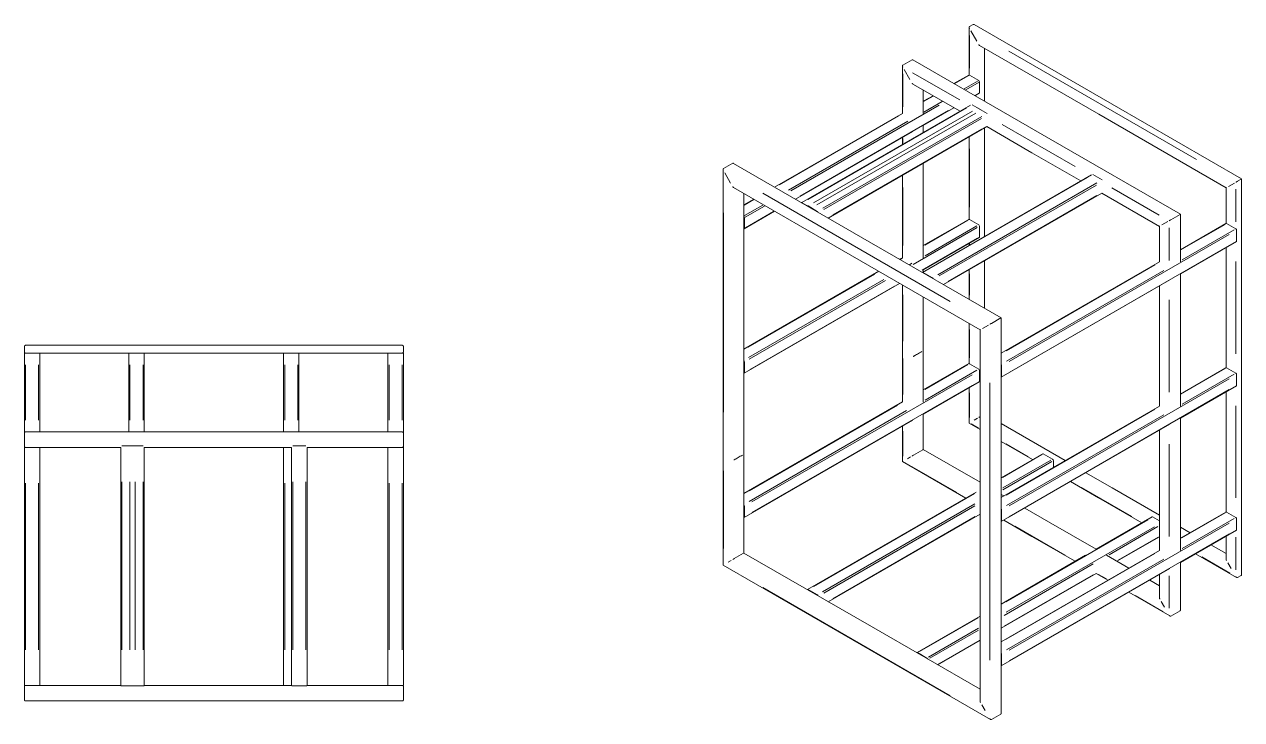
# Model space of a CAD drawing. Header units: millimetres. Extents: x 1539 to 19798, y -4932 to 6751.
# Drawn here: x 12275 to 15423, y 4752 to 6550 of the extents above; entities that cross this region are included whole.
import ezdxf

# ---------------------------------------------------------------- set-up
doc = ezdxf.new("R2010")
doc.units = ezdxf.units.MM

msp = doc.modelspace()

# ---------------------------------------------------------------- linework, layer by layer
at = {"color": 7, "linetype": 'Continuous', "lineweight": 15}
for p, q in [((14728.8586, 6550.0868), (14718.9591, 6544.3719)), ((14718.0805, 6542.4188), (14718.0805, 6419.2373)), ((14758.0216, 6351.3606), (14758.0216, 6488.1456)), ((14570.441, 6458.6342), (14546.3993, 6444.7553)), ((14545.5206, 6442.8021), (14545.5206, 6320.0029)), ((14572.5562, 6395.9792), (14694.6016, 6325.5239)), ((14717.2675, 6419.1503), (14678.9306, 6397.0188)), ((14742.8091, 6405.1228), (14718.7674, 6419.0018)), ((14744.9304, 6401.4486), (14744.9304, 6373.6862)), ((14599.6039, 6319.8459), (14599.6039, 6380.3649)), ((14624.843, 6365.7947), (14599.6039, 6351.2245)), ((14733.0183, 6365.7947), (14744.3089, 6372.3127)), ((14721.6532, 6341.1405), (14285.2093, 6089.1867)), ((14599.6039, 6288.7762), (14678.9306, 6334.5706)), ((14725.6681, 6342.4438), (14725.5618, 6342.5021)), ((14749.7097, 6328.5649), (14725.6681, 6342.4438)), ((14740.4607, 6333.9042), (14740.3545, 6333.9625)), ((14764.5024, 6320.0253), (14740.4607, 6333.9042)), ((14749.816, 6328.5005), (14749.7097, 6328.5649)), ((14545.5206, 6320.0029), (14215.2572, 6129.3459)), ((14764.6086, 6319.9608), (14764.5024, 6320.0253)), ((14269.3449, 6098.1218), (14572.4272, 6273.0875)), ((14353.8962, 6049.3113), (14763.4819, 6285.7601)), ((14599.6039, 6270.6829), (14599.6039, 6288.7762)), ((14545.5206, 6257.5546), (14545.5206, 6239.4613)), ((14106.7676, 6190.9613), (14082.7259, 6177.0823)), ((15034.0743, 6160.7836), (14597.6304, 5908.8299)), ((15037.9829, 6162.1452), (15038.0892, 6162.0869)), ((15038.0892, 6162.0869), (15062.1308, 6148.208)), ((15062.1308, 6148.208), (15062.2371, 6148.1436)), ((15421.8233, 6150.0468), (15411.9238, 6144.3319)), ((14651.5246, 5877.4941), (15061.1104, 6113.9429)), ((15061.1104, 6113.9429), (15210.2091, 6027.87)), ((15382.7608, 6127.501), (15382.7608, 6035.4931)), ((14161.1696, 6098.1218), (14135.9305, 6083.5516)), ((14286.7091, 6089.0382), (14310.7508, 6075.1593)), ((14301.5018, 6080.4986), (14325.5434, 6066.6197)), ((14136.534, 6021.4517), (14215.2572, 6066.8976)), ((14137.1554, 6022.8252), (14137.1554, 6050.5876)), ((14717.2675, 6045.9896), (14599.6039, 5978.0638)), ((14742.8091, 6031.9621), (14718.7674, 6045.841)), ((15263.4056, 6058.5942), (15239.364, 6044.7153)), ((15264.2843, 5936.2842), (15264.2843, 6059.0917)), ((14744.9304, 6028.2879), (14744.9304, 6000.5255)), ((15210.201, 6027.8844), (15210.201, 5936.132)), ((15382.0858, 6035.3589), (15264.2843, 5967.3536)), ((15407.6273, 6021.3314), (15383.5856, 6035.2104)), ((15409.7486, 6017.6572), (15409.7486, 5989.8948)), ((14599.6039, 5915.6155), (14744.3089, 5999.1519)), ((14718.0805, 5984.0106), (14718.0805, 5978.3642)), ((15264.281, 5904.9034), (15409.1271, 5988.5213)), ((14545.5206, 5946.8422), (14538.4589, 5942.7655)), ((14758.0216, 5816.0147), (14758.0216, 5938.9735)), ((15210.2041, 5936.1337), (14800.6109, 5699.6806)), ((14484.3713, 5911.5414), (14135.9305, 5710.3908)), ((14623.1719, 5894.8024), (14599.1303, 5908.6813)), ((14599.6039, 5909.9692), (14599.6039, 5915.6155)), ((14718.0805, 5915.9159), (14718.0805, 5839.0722)), ((14801.3522, 5637.6603), (15237.3836, 5889.3758)), ((15264.2843, 5563.1187), (15264.2843, 5904.9053)), ((14136.534, 5648.2909), (14538.4589, 5880.3173)), ((14545.5206, 5876.2406), (14545.5206, 5707.0355)), ((14599.6039, 5707.0372), (14599.6039, 5845.019)), ((14799.7322, 5790.9213), (14775.6906, 5777.0423)), ((12275.3849, 5700.0334), (12275.3849, 5493.316)), ((12278.3849, 5700.0334), (12275.3849, 5700.0334)), ((12275.4823, 5717.207), (12275.4823, 5703.207)), ((12312.3849, 5700.0334), (12278.3849, 5700.0334)), ((12278.4823, 5700.207), (13252.4823, 5700.207)), ((13252.3557, 5720.207), (12278.609, 5720.207)), ((12312.3849, 5700.0334), (12315.3849, 5700.0334)), ((12315.3849, 5496.1706), (12315.3849, 5700.0334)), ((12545.4872, 5700.0334), (12545.4872, 5496.1706)), ((12548.4872, 5700.0334), (12545.4872, 5700.0334)), ((12582.4872, 5700.0334), (12548.4872, 5700.0334)), ((12582.4872, 5700.0334), (12585.4872, 5700.0334)), ((12585.4872, 5496.1706), (12585.4872, 5700.0334)), ((12945.4774, 5700.0334), (12945.4774, 5496.1706)), ((12945.4774, 5700.0334), (12948.4774, 5700.0334)), ((12948.4774, 5700.0334), (12982.4774, 5700.0334)), ((12982.4774, 5700.0334), (12985.4774, 5700.0334)), ((12985.4774, 5700.0334), (12985.4774, 5496.1706)), ((13215.5798, 5700.0334), (13215.5798, 5496.1706)), ((13218.5798, 5700.0334), (13215.5798, 5700.0334)), ((13252.5798, 5700.0334), (13218.5798, 5700.0334)), ((13252.5798, 5700.0334), (13255.5798, 5700.0334)), ((13255.4823, 5717.207), (13255.4823, 5703.207)), ((13255.5798, 5493.316), (13255.5798, 5700.0334)), ((14599.6039, 5573.5288), (14599.6039, 5707.0372)), ((14137.1554, 5649.6645), (14137.1554, 5677.4269)), ((14717.2675, 5672.8304), (14599.6039, 5604.9046)), ((14742.8091, 5658.8029), (14718.7674, 5672.6819)), ((14801.9737, 5639.0338), (14801.9737, 5666.7962)), ((14744.9304, 5655.1287), (14744.9304, 5627.3663)), ((15382.0858, 5662.1982), (15264.2843, 5594.1928)), ((15407.6273, 5648.1707), (15383.5856, 5662.0497)), ((15409.7486, 5644.4965), (15409.7486, 5616.7341)), ((14599.6039, 5542.4564), (14744.3089, 5625.9928)), ((14718.0805, 5610.8514), (14718.0805, 5519.1129)), ((15264.281, 5531.7426), (15409.1271, 5615.3606)), ((14545.5207, 5573.683), (14135.9305, 5337.2317)), ((15382.7608, 5600.1396), (15382.7608, 5289.1576)), ((14599.6039, 5450.7044), (14599.6039, 5542.4595)), ((15210.2041, 5562.973), (14800.6109, 5326.5199)), ((14136.534, 5275.1318), (14572.4272, 5526.7676)), ((14545.5206, 5511.2348), (14545.5206, 5419.4962)), ((14718.0888, 5519.0988), (14746.5276, 5502.6814)), ((14966.0917, 5422.0499), (14800.6109, 5517.5799)), ((14801.3522, 5264.4996), (15237.3836, 5516.2151)), ((12275.4823, 5493.1706), (12275.4823, 5459.1706)), ((13252.3557, 5496.1706), (12278.609, 5496.1706)), ((13255.4823, 5493.1706), (13255.4823, 5459.1706)), ((15210.201, 5500.523), (15210.201, 5189.8121)), ((12275.3849, 5459.0253), (12275.3849, 4840.5098)), ((12278.4823, 5456.1706), (12524.5672, 5456.1706)), ((12315.3849, 4840.5098), (12315.3849, 5456.1706)), ((12524.5672, 5456.1706), (12524.5672, 4840.4374)), ((12527.5672, 5460.61), (12527.417, 5460.61)), ((12561.5672, 5460.61), (12527.5672, 5460.61)), ((12582.4872, 5460.61), (12548.4872, 5460.61)), ((12582.6375, 5460.61), (12582.4872, 5460.61)), ((12585.4872, 5456.1706), (12966.3974, 5456.1706)), ((12585.4872, 4840.4374), (12585.4872, 5456.1706)), ((12945.4774, 5456.1706), (12945.4774, 4840.5098)), ((12966.3974, 5456.1706), (12966.3974, 4840.4374)), ((12969.2472, 5460.61), (12969.3974, 5460.61)), ((12969.3974, 5460.61), (13003.3974, 5460.61)), ((13003.3974, 5460.61), (13003.5477, 5460.61)), ((13006.3974, 5456.1706), (13006.3974, 4840.4374)), ((13006.3974, 5456.1706), (13252.4823, 5456.1706)), ((13215.5798, 5456.1706), (13215.5798, 4840.5098)), ((13255.5798, 4840.5098), (13255.5798, 5459.0253)), ((14598.7252, 5450.2065), (14574.6836, 5436.3276)), ((14746.5276, 5365.8964), (14599.5956, 5450.7184)), ((14800.6109, 5471.4598), (14881.9556, 5424.5005)), ((14081.8473, 5439.3626), (14081.8473, 5151.8233)), ((14545.529, 5419.4821), (14709.3957, 5324.8839)), ((14908.2588, 5439.685), (14800.6109, 5377.5412)), ((14933.8003, 5425.6576), (14909.7586, 5439.5365)), ((14935.9216, 5421.9833), (14935.9216, 5404.6331)), ((14736.4444, 5340.4987), (14300.4838, 5088.824)), ((14807.674, 5330.5973), (14800.6109, 5334.6748)), ((14137.1554, 5276.5053), (14137.1554, 5304.2677)), ((14801.9737, 5265.8731), (14801.9737, 5293.6355)), ((15382.0858, 5289.039), (15264.2843, 5221.0337)), ((15383.5856, 5288.8905), (15407.6273, 5275.0116)), ((14353.8977, 5057.2109), (14746.5276, 5283.8714)), ((15191.0945, 5276.4074), (15046.3192, 5192.8304)), ((15192.5944, 5276.2589), (15210.201, 5266.0948)), ((15409.7486, 5271.3373), (15409.7486, 5243.5749)), ((15100.4068, 5161.6062), (15210.201, 5224.9891)), ((15264.281, 5158.5835), (15409.1271, 5242.2014)), ((15289.292, 5235.4703), (15264.2843, 5249.907)), ((15382.7608, 5226.9805), (15382.7608, 5166.611)), ((15382.7608, 5181.5119), (15343.3796, 5204.2462)), ((14135.0518, 5182.5335), (14111.0102, 5168.6546)), ((15210.2041, 5189.8138), (14800.6109, 4953.3607)), ((15019.2801, 5177.2211), (14800.6109, 5050.986)), ((15130.8743, 5144.0177), (15073.3695, 5177.2145)), ((15303.4341, 5181.1861), (15409.7931, 5119.7864)), ((14800.6109, 4988.5377), (15046.3192, 5130.3821)), ((14801.3522, 4891.3404), (15237.3836, 5143.0559)), ((15046.3192, 5130.3821), (15076.7867, 5112.7936)), ((15264.2843, 5035.783), (15264.2843, 5158.5854)), ((15210.201, 5098.2234), (15184.962, 5112.7936)), ((15210.201, 5127.3638), (15210.201, 5066.9943)), ((15411.9238, 5119.5708), (15421.8233, 5125.2856)), ((14301.9837, 5088.6755), (14326.0253, 5074.7966)), ((15130.8743, 5081.5695), (15237.2333, 5020.1697)), ((14746.5276, 5019.7644), (14583.3196, 4925.5464)), ((15239.364, 5019.9541), (15263.4056, 5033.833)), ((14636.7334, 4893.9333), (14746.5276, 4957.3161)), ((14608.8611, 4911.519), (14584.8195, 4925.3979)), ((14801.9737, 4892.7139), (14801.9737, 4920.4763)), ((12278.3849, 4840.5098), (12275.3849, 4840.5098)), ((12275.4823, 4837.4374), (12275.4823, 4803.4374)), ((12278.3849, 4840.5098), (12312.3849, 4840.5098)), ((12524.5672, 4840.4374), (12278.609, 4840.4374)), ((12315.3849, 4840.5098), (12312.3849, 4840.5098)), ((12527.5672, 4839.8283), (12525.1735, 4839.8283)), ((12527.5672, 4839.8283), (12561.5672, 4839.8283)), ((12548.4872, 4839.8283), (12582.4872, 4839.8283)), ((12582.4872, 4839.8283), (12584.881, 4839.8283)), ((12966.3974, 4840.4374), (12585.4872, 4840.4374)), ((12948.4774, 4840.5098), (12945.4774, 4840.5098)), ((12966.3974, 4840.5098), (12948.4774, 4840.5098)), ((12969.3974, 4839.8283), (12967.0037, 4839.8283)), ((13003.3974, 4839.8283), (12969.3974, 4839.8283)), ((13005.7912, 4839.8283), (13003.3974, 4839.8283)), ((13252.3557, 4840.4374), (13006.3974, 4840.4374)), ((13215.5798, 4840.5098), (13218.5798, 4840.5098)), ((13218.5798, 4840.5098), (13252.5798, 4840.5098)), ((13252.5798, 4840.5098), (13255.5798, 4840.5098)), ((13255.4823, 4837.4374), (13255.4823, 4803.4374)), ((12278.4823, 4800.4374), (13252.4823, 4800.4374)), ((14775.6906, 4752.2812), (14799.7322, 4766.1601))]:
    msp.add_line(p, q, dxfattribs=at)
at = {"color": 8, "linetype": 'Continuous', "lineweight": 15}
for p, q in [((14718.9591, 6436.8048), (14718.9591, 6521.5593)), ((14722.4839, 6533.368), (14737.7116, 6506.9928)), ((14820.9242, 6480.6099), (15305.7161, 6200.7455)), ((14546.3993, 6337.3089), (14546.3993, 6421.9637)), ((14549.9241, 6433.7514), (14565.1518, 6407.3762)), ((14572.0307, 6425.0598), (14693.8947, 6354.7092)), ((14717.5287, 6418.2867), (14681.0479, 6397.2268)), ((14705.0895, 6383.3478), (14741.5703, 6404.4077)), ((14709.2651, 6380.8594), (14743.7591, 6400.7724)), ((14624.8911, 6364.8081), (14600.4343, 6350.6895)), ((14732.546, 6366.5369), (14744.5237, 6373.4514)), ((14257.4437, 6120.0285), (14640.9829, 6341.441)), ((14281.4892, 6106.1473), (14665.0284, 6327.5598)), ((14711.7108, 6334.3865), (14300.6664, 6097.0956)), ((14601.1988, 6323.373), (14648.1683, 6350.4879)), ((14535.8326, 6313.3957), (14226.6348, 6134.8996)), ((14250.6764, 6121.0207), (14559.8731, 6299.5161)), ((14726.5035, 6325.8469), (14315.459, 6088.5559)), ((14324.708, 6083.2166), (14735.7525, 6320.5076)), ((14339.5007, 6074.677), (14750.5452, 6311.9679)), ((14342.7876, 6071.6756), (14749.6687, 6306.5631)), ((14366.0685, 6057.3531), (14750.4333, 6279.2421)), ((14803.2304, 6291.591), (14992.2014, 6182.5004)), ((14546.3993, 6242.6565), (14546.3993, 6255.3739)), ((14718.9591, 6077.571), (14718.9591, 6228.2171)), ((14086.2507, 6166.0784), (14101.4784, 6139.7032)), ((14613.0875, 5916.7387), (15024.132, 6154.0296)), ((15048.1736, 6140.1507), (14637.1291, 5902.8597)), ((15404.0754, 6139.8001), (15388.9287, 6131.0532)), ((14184.691, 6113.3203), (14669.4829, 5833.4559)), ((14546.3993, 5978.0751), (14546.3993, 6128.6215)), ((15047.2972, 6134.7459), (14640.416, 5899.8584)), ((15048.0617, 6107.4249), (14663.697, 5885.5358)), ((15086.8749, 6127.8465), (15209.3595, 6057.1377)), ((15407.6811, 6123.9685), (15407.6811, 6039.2134)), ((14161.2177, 6097.1352), (14136.761, 6083.0166)), ((14137.5254, 6055.7), (14184.4949, 6082.8149)), ((14138.8463, 6051.5637), (14188.6419, 6080.3101)), ((14082.7259, 5547.189), (14082.7259, 6063.1332)), ((14139.6108, 6024.2427), (14211.9229, 6065.9875)), ((14714.9785, 6043.6537), (14603.3928, 5979.2367)), ((14573.2598, 5929.1846), (14739.2926, 6025.0333)), ((14604.1573, 5951.9201), (14738.2557, 6029.3335)), ((15231.5155, 6040.1834), (15216.3689, 6031.4366)), ((15235.1213, 6024.373), (15235.1213, 5939.7181)), ((15379.7923, 6033.0205), (15268.0776, 5968.529)), ((15268.842, 5941.2124), (15403.0695, 6018.7003)), ((14740.0572, 5997.7123), (14596.5408, 5914.862)), ((14718.9591, 5979.7103), (14718.9591, 5983.679)), ((14821.2986, 5677.9522), (15390.4237, 6006.5012)), ((15390.4237, 5978.7388), (14821.2986, 5650.1899)), ((14546.1091, 5946.1675), (14539.5599, 5942.3867)), ((14563.6015, 5928.5078), (14570.1497, 5932.288)), ((15198.0951, 5928.129), (14813.6644, 5706.2019)), ((15407.6811, 5937.2431), (15407.6811, 5698.5823)), ((14474.1428, 5904.6223), (14147.0375, 5715.7884)), ((14147.802, 5688.4718), (14497.42, 5890.302)), ((14149.1229, 5684.3355), (14501.567, 5887.7972)), ((14718.9591, 5850.1316), (14718.9591, 5904.8565)), ((14814.4289, 5678.8853), (15221.3734, 5913.8093)), ((14524.848, 5873.4746), (14149.8874, 5657.0145)), ((14546.3993, 5731.0554), (14546.3993, 5850.4897)), ((15235.1213, 5837.6476), (15235.1213, 5599.087)), ((14718.9591, 5687.954), (14718.9591, 5760.7339)), ((14767.8422, 5772.5105), (14752.6955, 5763.7636)), ((14545.5885, 5706.8711), (14545.7548, 5706.3655)), ((12278.3849, 5669.454), (12278.3849, 5526.75)), ((12312.3849, 5526.75), (12312.3849, 5669.454)), ((12548.4872, 5669.454), (12548.4872, 5526.75)), ((12582.4872, 5526.75), (12582.4872, 5669.454)), ((12948.4774, 5526.75), (12948.4774, 5669.454)), ((12982.4774, 5669.454), (12982.4774, 5526.75)), ((13218.5798, 5669.454), (13218.5798, 5526.75)), ((13252.5798, 5526.75), (13252.5798, 5669.454)), ((14546.3993, 5592.8126), (14546.3993, 5686.0955)), ((14714.9785, 5670.4946), (14603.3928, 5606.0776)), ((14156.4804, 5315.4238), (14725.6054, 5643.9727)), ((14604.1573, 5578.761), (14738.2557, 5656.1743)), ((15379.7923, 5659.8598), (15268.0776, 5595.3683)), ((15268.842, 5568.0517), (15403.0695, 5645.5396)), ((14725.6054, 5616.2103), (14156.4804, 5287.6614)), ((14771.4479, 5623.0812), (14771.4479, 4906.2423)), ((14821.2986, 5304.7915), (15390.4237, 5633.3404)), ((14821.2986, 5277.0291), (15390.4237, 5605.578)), ((14718.9591, 5533.2412), (14718.9591, 5597.7286)), ((14533.2823, 5565.6036), (14148.9797, 5343.7504)), ((14149.7441, 5316.4338), (14556.5584, 5551.2828)), ((15198.0951, 5554.9682), (14813.6644, 5333.0411)), ((14814.4289, 5305.7246), (15221.3734, 5540.6486)), ((15407.6811, 5564.0826), (15407.6811, 5325.4229)), ((14742.4461, 5506.0524), (14723.0406, 5517.2549)), ((14739.395, 5531.4123), (14730.98, 5526.5529)), ((14546.3993, 5433.6246), (14546.3993, 5498.1119)), ((14870.6613, 5432.0353), (14812.7841, 5465.4472)), ((15235.1213, 5464.4871), (15235.1213, 5225.9276)), ((14081.9151, 5439.1982), (14082.0815, 5438.6926)), ((14566.8352, 5431.7957), (14558.4201, 5426.9362)), ((14906.2882, 5437.5331), (14804.0814, 5378.5303)), ((14804.8458, 5351.2137), (14929.5654, 5423.2128)), ((14804.9132, 5346.3538), (14931.6192, 5419.4996)), ((14082.7259, 5194.7828), (14082.7259, 5395.6776)), ((14686.013, 5339.3972), (14570.661, 5405.9885)), ((12278.3849, 5363.8357), (12278.3849, 4932.8615)), ((12312.3849, 4932.8589), (12312.3849, 5363.8215)), ((12527.5672, 5367.4927), (12527.5672, 4932.9456)), ((12548.4872, 5367.4927), (12548.4872, 4932.9456)), ((12561.5672, 4932.9456), (12561.5672, 5367.4927)), ((12582.4872, 4932.9456), (12582.4872, 5367.4927)), ((12948.4774, 4932.8589), (12948.4774, 5363.8215)), ((12969.3974, 4932.9456), (12969.3974, 5367.4927)), ((13003.3974, 5367.4927), (13003.3974, 4932.9456)), ((13218.5798, 5363.8215), (13218.5798, 4932.8589)), ((13252.5798, 4932.8615), (13252.5798, 5363.8357)), ((15138.3466, 5277.5039), (15008.4364, 5352.4995)), ((14732.3928, 5337.1454), (14316.1185, 5096.8354)), ((14339.3957, 5082.5151), (14733.1573, 5309.8288)), ((14342.2498, 5079.2639), (14733.251, 5304.9841)), ((14365.5308, 5064.9414), (14734.0156, 5277.6631)), ((14813.0745, 5057.1667), (15180.1308, 5269.0638)), ((15390.4237, 5260.1813), (14821.2986, 4931.6324)), ((15268.0776, 5222.2091), (15379.7923, 5286.7007)), ((15268.842, 5194.8926), (15403.0695, 5272.3804)), ((15197.1776, 5251.1469), (14813.6343, 5029.732)), ((15390.4237, 5232.4189), (14821.2986, 4903.87)), ((14965.7868, 5177.8873), (14835.8766, 5252.8828)), ((15205.9175, 5251.2934), (15079.7659, 5178.4677)), ((15206.682, 5223.9724), (15103.0469, 5164.1451)), ((15407.6811, 5223.6365), (15407.6811, 5139.7506)), ((14103.1618, 5164.1227), (14094.7467, 5159.2633)), ((14813.6644, 4959.882), (15198.0951, 5181.8091)), ((14814.4289, 4932.5654), (15221.3734, 5167.4895)), ((15392.3775, 5130.855), (15319.6167, 5172.8589)), ((15038.5077, 5154.6498), (14808.4235, 5021.825)), ((15387.1643, 5157.5566), (15395.6603, 5142.8411)), ((15038.5077, 5126.8874), (14808.4235, 4994.0626)), ((15073.0249, 5115.98), (15050.961, 5128.7172)), ((15235.1213, 5124.0198), (15235.1213, 5040.1339)), ((14669.4829, 4813.594), (14184.691, 5093.4584)), ((15219.8177, 5031.2383), (15147.0569, 5073.2423)), ((15214.6045, 5057.94), (15223.1005, 5043.2244)), ((14589.9612, 4928.3661), (14741.3859, 5015.7818)), ((14742.1504, 4988.4652), (14613.2384, 4914.0459)), ((14742.2441, 4983.6205), (14616.0925, 4910.7947)), ((14743.0086, 4956.2995), (14639.3735, 4896.4722)), ((14750.9311, 4790.267), (14759.4271, 4775.5514))]:
    msp.add_line(p, q, dxfattribs=at)
at = {"color": 7, "linetype": 'Continuous', "lineweight": 15, "flags": 128}
for points in [[(15422.6939, 6150.5586), (15087.7942, 6343.8921), (14730.9865, 6549.8728)], [(14745.116, 6495.5959), (15053.0551, 6317.8264), (15382.7689, 6127.4867)], [(15264.2762, 6059.106), (14929.3768, 6252.4394), (14572.5689, 6458.4202)], [(14758.0216, 6001.4217), (14758.0216, 6163.5226), (14758.0216, 6282.608)], [(14763.4819, 6285.7601), (14880.4955, 6218.2096), (15007.0227, 6145.167)], [(14718.0805, 6259.5504), (14718.0805, 6195.5744), (14718.0805, 6046.0765)], [(14081.8473, 6175.1292), (14081.8473, 5821.392), (14081.8473, 5439.3626)], [(14800.6028, 5791.4331), (14465.7034, 5984.7664), (14108.8955, 6190.7472)], [(14599.6039, 5946.6877), (14599.6039, 6064.727), (14599.6039, 6191.1554)], [(14545.5207, 6159.9338), (14545.5207, 6089.0649), (14545.5206, 5946.8422)], [(15422.702, 5127.2356), (15422.7019, 5622.6824), (15422.702, 6150.5443)], [(14108.8828, 6128.3063), (14416.8221, 5950.5367), (14746.5357, 5760.1971)], [(14135.9305, 5439.3643), (14135.9305, 5797.054), (14135.9305, 6112.6919)], [(15382.7608, 5973.3003), (15382.7608, 5663.1863), (15382.7608, 5662.3324)], [(15210.201, 5873.6837), (15210.201, 5596.4889), (15210.201, 5562.9712)], [(14800.6109, 4768.1101), (14800.6109, 5230.4781), (14800.6109, 5791.4187)], [(14718.0805, 5776.6239), (14718.0805, 5683.2342), (14718.0805, 5672.9174)], [(14746.5276, 5760.2114), (14746.5276, 5328.8159), (14746.5276, 4799.3214)], [(14545.5206, 5707.0355), (14545.5207, 5575.8153), (14545.5207, 5573.6792)], [(15264.2843, 5189.9632), (15264.2843, 5498.151), (15264.2843, 5531.7445)], [(14135.9305, 5183.0314), (14135.9305, 5281.94), (14135.9305, 5439.3643)], [(15210.201, 5281.1286), (15087.7354, 5351.8265), (15020.1793, 5390.8258)], [(14980.2338, 5367.7657), (15052.9802, 5325.7701), (15164.7913, 5261.2229)], [(15046.3192, 5192.8304), (14929.3175, 5260.374), (14861.7616, 5299.3732)], [(14807.674, 5268.149), (14880.4201, 5226.1536), (14992.2315, 5161.6063)], [(14746.5276, 4830.5505), (14465.6441, 4992.7011), (14135.9222, 5183.0455)], [(14081.8556, 5151.8092), (14416.7467, 4958.4807), (14773.5599, 4752.4968)]]:
    msp.add_lwpolyline(points, dxfattribs=at)
at = {"color": 7, "linetype": 'Continuous', "lineweight": 15}
for centre, radius, start, end in [((14717.8887, 6417.7751), 1.5089, 54.3824225, 114.307119), ((14740.3247, 6401.239), 4.6104, 2.6054785, 57.3945217), ((14743.5033, 6373.5045), 1.4386, 304.05639, 7.2557904), ((14285.8564, 6087.9522), 1.3808, 51.8604843, 125.6343481), ((14300.649, 6079.4126), 1.3808, 51.8604825, 125.6343696), ((14308.3239, 6071.3466), 4.5196, 25.3566879, 57.521893), ((14132.5253, 6050.3696), 4.6352, 2.6953866, 42.489058), ((14323.1165, 6062.807), 4.5196, 25.3566795, 57.5218927), ((14717.8887, 6044.6144), 1.5089, 54.3824225, 114.3071191), ((14135.8773, 6022.6071), 1.2966, 272.6993509, 9.6848555), ((14740.3247, 6028.0783), 4.6104, 2.6054785, 57.3945217), ((15382.7069, 6033.9837), 1.5089, 54.3824225, 114.307119), ((15405.1429, 6017.4476), 4.6104, 2.6054785, 57.3945217), ((14743.5033, 6000.3438), 1.4386, 304.0563475, 7.2558329), ((15408.3215, 5989.7131), 1.4386, 304.0563435, 7.2558369), ((14598.2775, 5907.5953), 1.3808, 51.8604795, 125.6344067), ((14620.7942, 5891.0335), 4.4563, 25.2084985, 57.7533105), ((14132.5248, 5677.2088), 4.6358, 2.6957458, 42.5777435), ((14717.8887, 5671.4552), 1.5089, 54.3824225, 114.3071191), ((14797.3314, 5666.5776), 4.6474, 2.6963882, 45.059998), ((14135.8773, 5649.4463), 1.2966, 272.6992546, 9.6848577), ((14740.3247, 5654.9191), 4.6104, 2.6054785, 57.3945217), ((14800.7064, 5638.8151), 1.286, 265.8855137, 9.7933663), ((15382.7069, 5660.823), 1.5089, 54.3824225, 114.307119), ((15405.1429, 5644.2869), 4.6104, 2.6054785, 57.3945217), ((14743.5033, 5627.1846), 1.4386, 304.0563475, 7.2558329), ((15408.3215, 5616.5524), 1.4386, 304.0563504, 7.25583), ((14908.8799, 5438.3099), 1.5089, 54.3824225, 114.307119), ((14931.3159, 5421.7738), 4.6104, 2.6054785, 57.3945217), ((14132.5248, 5304.0497), 4.6358, 2.695746, 42.5777751), ((14797.2505, 5293.3811), 4.73, 3.0833912, 44.7243193), ((15382.7069, 5287.6639), 1.5089, 54.3824226, 114.307119), ((14135.8773, 5276.2872), 1.2966, 272.6990592, 9.6848626), ((14800.7064, 5265.6544), 1.286, 265.8852064, 9.7933684), ((15191.7157, 5275.0323), 1.5089, 54.3824225, 114.3071191), ((15405.1429, 5271.1277), 4.6104, 2.6054785, 57.3945217), ((15408.3215, 5243.3932), 1.4386, 304.0563504, 7.25583), ((14301.1586, 5087.6834), 1.2904, 50.2502951, 150.7421919), ((14323.5172, 5070.8894), 4.6429, 16.0552034, 57.3026814), ((14583.9943, 4924.4058), 1.2904, 50.2502942, 150.7422539), ((14606.353, 4907.6118), 4.6429, 16.0552117, 57.3026812), ((14797.2505, 4920.2219), 4.73, 3.0833924, 44.7242277), ((14800.7064, 4892.4952), 1.286, 265.8855165, 9.7933663)]:
    msp.add_arc(centre, radius, start, end, dxfattribs=at)
for points, knots in [([(14730.9787, 6549.8588), (14730.8532, 6549.9336), (14730.5477, 6550.1156), (14730.0136, 6550.2715), (14729.4014, 6550.318), (14729.0395, 6550.1638), (14728.8586, 6550.0868)], [0, 0, 0, 0, 0.181159999, 0.440788949, 0.720541413, 1, 1, 1, 1]), ([(14718.9591, 6544.3719), (14718.9265, 6544.3521), (14718.8609, 6544.3122), (14718.7685, 6544.2419), (14718.6803, 6544.1638), (14718.5972, 6544.0774), (14718.484, 6543.94), (14718.3534, 6543.7333), (14718.1949, 6543.3647), (14718.0807, 6542.8313), (14718.0708, 6542.1541), (14718.1729, 6541.45), (14718.329, 6540.8814), (14718.4903, 6540.4358), (14718.6301, 6540.1073), (14718.7849, 6539.7856), (14718.9011, 6539.5771), (14718.9591, 6539.4731)], [0, 0, 0, 0, 0.024499313, 0.049239682, 0.074246504, 0.099542613, 0.125148616, 0.186007273, 0.250202015, 0.365956624, 0.499979113, 0.624941192, 0.749917494, 0.812815353, 0.874961388, 0.937588993, 1, 1, 1, 1]), ([(14743.0008, 6497.8318), (14743.2632, 6497.4351), (14743.7879, 6496.6421), (14744.5616, 6495.9076), (14745.0395, 6495.6544), (14745.1238, 6495.6098)], [0, 0, 0, 0, 0.45189364, 0.903383289, 1, 1, 1, 1]), ([(14572.561, 6458.4063), (14572.4355, 6458.4811), (14572.13, 6458.663), (14571.5959, 6458.8189), (14570.9838, 6458.8654), (14570.6218, 6458.7113), (14570.441, 6458.6342)], [0, 0, 0, 0, 0.181159995, 0.440788949, 0.720541413, 1, 1, 1, 1]), ([(14546.3993, 6444.7553), (14546.3667, 6444.7354), (14546.3011, 6444.6955), (14546.2086, 6444.6253), (14546.1205, 6444.5472), (14546.0374, 6444.4607), (14545.9242, 6444.3234), (14545.7935, 6444.1166), (14545.6351, 6443.748), (14545.5209, 6443.2147), (14545.511, 6442.5375), (14545.6131, 6441.8333), (14545.7692, 6441.2648), (14545.9305, 6440.8192), (14546.0703, 6440.4907), (14546.2251, 6440.1689), (14546.3413, 6439.9605), (14546.3993, 6439.8564)], [0, 0, 0, 0, 0.024499312, 0.049239681, 0.074246503, 0.099542613, 0.125148616, 0.186007271, 0.250202015, 0.365956619, 0.499979113, 0.624941192, 0.749917494, 0.812815353, 0.874961388, 0.937589022, 1, 1, 1, 1]), ([(14570.441, 6398.2151), (14570.7034, 6397.8184), (14571.2281, 6397.0255), (14572.0017, 6396.2909), (14572.4797, 6396.0378), (14572.564, 6395.9931)], [0, 0, 0, 0, 0.451893641, 0.903383289, 1, 1, 1, 1]), ([(14082.7259, 6177.0823), (14082.6933, 6177.0625), (14082.6277, 6177.0226), (14082.5352, 6176.9523), (14082.4471, 6176.8742), (14082.364, 6176.7878), (14082.2508, 6176.6504), (14082.1202, 6176.4436), (14081.9617, 6176.0751), (14081.8475, 6175.5417), (14081.8376, 6174.8645), (14081.9397, 6174.1604), (14082.0958, 6173.5918), (14082.2571, 6173.1462), (14082.3969, 6172.8177), (14082.5517, 6172.496), (14082.6679, 6172.2875), (14082.7259, 6172.1835)], [0, 0, 0, 0, 0.024499311, 0.049239679, 0.074246501, 0.099542611, 0.125148616, 0.186007269, 0.250202015, 0.365956621, 0.499979113, 0.624941192, 0.749917494, 0.812815353, 0.874961388, 0.937589022, 1, 1, 1, 1]), ([(14108.8877, 6190.7333), (14108.7621, 6190.8081), (14108.4567, 6190.9901), (14107.9225, 6191.146), (14107.3104, 6191.1925), (14106.9484, 6191.0383), (14106.7676, 6190.9613)], [0, 0, 0, 0, 0.181159993, 0.440788949, 0.720541413, 1, 1, 1, 1]), ([(15411.9238, 6144.3319), (15411.8903, 6144.3126), (15411.8229, 6144.2738), (15411.7158, 6144.2119), (15411.6041, 6144.1474), (15411.4877, 6144.0802), (15411.3122, 6143.9789), (15411.0678, 6143.8376), (15410.6693, 6143.6079), (15410.1503, 6143.3069), (15409.5588, 6142.9668), (15409.0001, 6142.644), (15408.5858, 6142.4043), (15408.2805, 6142.2291), (15408.0659, 6142.1045), (15407.8647, 6141.9877), (15407.7422, 6141.9174), (15407.6811, 6141.8823)], [0, 0, 0, 0, 0.02449931, 0.049239678, 0.0742465, 0.09954261, 0.125148616, 0.186007267, 0.250202015, 0.365956611, 0.499979113, 0.624941192, 0.749917494, 0.812815357, 0.874961388, 0.937589018, 1, 1, 1, 1]), ([(15422.686, 6150.5445), (15422.688, 6150.5454), (15422.6929, 6150.5477), (15422.5608, 6150.4729), (15422.295, 6150.319), (15421.9804, 6150.1375), (15421.8233, 6150.0468)], [0, 0, 0, 0, 0.181076057, 0.440731632, 0.720512769, 1, 1, 1, 1]), ([(14106.7676, 6130.5421), (14107.03, 6130.1455), (14107.5547, 6129.3525), (14108.3284, 6128.618), (14108.8063, 6128.3648), (14108.8906, 6128.3202)], [0, 0, 0, 0, 0.4518936404, 0.9033832889, 1, 1, 1, 1]), ([(15383.6395, 6127.9989), (15383.4272, 6127.8763), (15383.0028, 6127.6314), (15382.7536, 6127.4868), (15382.7733, 6127.4987), (15382.7768, 6127.5008)], [0, 0, 0, 0, 0.4518632536, 0.9033225424, 1, 1, 1, 1]), ([(15239.364, 6044.7153), (15239.3305, 6044.696), (15239.2631, 6044.6572), (15239.156, 6044.5953), (15239.0443, 6044.5307), (15238.9279, 6044.4635), (15238.7524, 6044.3622), (15238.5079, 6044.221), (15238.1095, 6043.9913), (15237.5905, 6043.6902), (15236.999, 6043.3502), (15236.4403, 6043.0273), (15236.0259, 6042.7877), (15235.7207, 6042.6124), (15235.5061, 6042.4878), (15235.3049, 6042.371), (15235.1824, 6042.3008), (15235.1213, 6042.2657)], [0, 0, 0, 0, 0.0244993108, 0.049239679, 0.0742465012, 0.0995426113, 0.1251486158, 0.1860072672, 0.2502020151, 0.3659566205, 0.4999791127, 0.624941192, 0.7499174937, 0.8128153568, 0.8749613879, 0.9375890313, 1, 1, 1, 1]), ([(15264.2683, 6059.0919), (15264.2703, 6059.0928), (15264.2752, 6059.0952), (15264.1431, 6059.0203), (15263.8773, 6058.8664), (15263.5628, 6058.6849), (15263.4056, 6058.5942)], [0, 0, 0, 0, 0.181260282, 0.440857441, 0.720575641, 1, 1, 1, 1]), ([(15211.0797, 6028.3822), (15210.8674, 6028.2597), (15210.443, 6028.0147), (15210.1937, 6027.8701), (15210.2135, 6027.8821), (15210.217, 6027.8842)], [0, 0, 0, 0, 0.451863254, 0.903322543, 1, 1, 1, 1]), ([(14800.5949, 5791.4189), (14800.5969, 5791.4199), (14800.6018, 5791.4222), (14800.4697, 5791.3473), (14800.2039, 5791.1935), (14799.8894, 5791.012), (14799.7322, 5790.9213)], [0, 0, 0, 0, 0.181260283, 0.440857441, 0.720575641, 1, 1, 1, 1]), ([(14747.4063, 5760.7093), (14747.194, 5760.5867), (14746.7697, 5760.3417), (14746.5204, 5760.1972), (14746.5401, 5760.2091), (14746.5436, 5760.2112)], [0, 0, 0, 0, 0.451951224, 0.903498404, 1, 1, 1, 1]), ([(14775.6906, 5777.0423), (14775.6571, 5777.023), (14775.5897, 5776.9842), (14775.4826, 5776.9223), (14775.3709, 5776.8578), (14775.2545, 5776.7906), (14775.079, 5776.6893), (14774.8345, 5776.548), (14774.4361, 5776.3183), (14773.9171, 5776.0173), (14773.3256, 5775.6772), (14772.7669, 5775.3544), (14772.3526, 5775.1147), (14772.0473, 5774.9395), (14771.8327, 5774.8149), (14771.6315, 5774.6981), (14771.509, 5774.6278), (14771.4479, 5774.5927)], [0, 0, 0, 0, 0.024499311, 0.049239679, 0.074246501, 0.099542611, 0.125148616, 0.186007267, 0.250202015, 0.365956623, 0.499979113, 0.624941192, 0.749917494, 0.812815357, 0.874961388, 0.937589025, 1, 1, 1, 1]), ([(12278.4823, 5720.207), (12278.4323, 5720.2063), (12278.3261, 5720.2048), (12278.1575, 5720.1911), (12277.9558, 5720.1633), (12277.7275, 5720.1141), (12277.3811, 5720.0085), (12276.9785, 5719.8218), (12276.5132, 5719.4938), (12276.116, 5719.0829), (12275.8289, 5718.6343), (12275.6594, 5718.2408), (12275.5698, 5717.9458), (12275.5168, 5717.6789), (12275.4876, 5717.443), (12275.4841, 5717.2852), (12275.4823, 5717.207)], [0, 0, 0, 0, 0.037055146, 0.078705573, 0.125052882, 0.1871978, 0.250099244, 0.387029393, 0.500045755, 0.634064014, 0.749830513, 0.814018738, 0.874887752, 0.917375319, 0.959044098, 1, 1, 1, 1]), ([(12275.4823, 5703.207), (12275.4829, 5703.1603), (12275.4841, 5703.0663), (12275.4945, 5702.9252), (12275.5112, 5702.7838), (12275.5348, 5702.6427), (12275.5788, 5702.4386), (12275.6594, 5702.1733), (12275.8289, 5701.7798), (12276.116, 5701.3312), (12276.5263, 5700.9068), (12276.9938, 5700.5838), (12277.3973, 5700.4009), (12277.7266, 5700.2997), (12277.9776, 5700.2464), (12278.2297, 5700.2132), (12278.3982, 5700.2091), (12278.4823, 5700.207)], [0, 0, 0, 0, 0.024499313, 0.049239682, 0.074246504, 0.099542613, 0.125148616, 0.186007273, 0.250202015, 0.365956624, 0.499979113, 0.624941192, 0.749917494, 0.812815353, 0.874961388, 0.937588993, 1, 1, 1, 1]), ([(12278.609, 5720.207), (12278.5879, 5720.207), (12278.5668, 5720.207), (12278.5246, 5720.207), (12278.5035, 5720.207), (12278.4823, 5720.207)], [0, 0, 0, 0, 0.5, 0.5, 1, 1, 1, 1]), ([(13252.3557, 5720.207), (13252.3768, 5720.207), (13252.3979, 5720.207), (13252.4401, 5720.207), (13252.4633, 5720.207), (13252.4823, 5720.207)], [0, 0, 0, 0, 0.5, 0.5, 1, 1, 1, 1]), ([(13252.4823, 5720.207), (13252.5323, 5720.2063), (13252.6385, 5720.2048), (13252.8071, 5720.1911), (13253.0087, 5720.1633), (13253.238, 5720.1141), (13253.5831, 5720.0085), (13253.9863, 5719.8218), (13254.4511, 5719.4938), (13254.8502, 5719.0829), (13255.1356, 5718.6343), (13255.3054, 5718.2408), (13255.3949, 5717.9458), (13255.448, 5717.6789), (13255.477, 5717.443), (13255.4806, 5717.2852), (13255.4823, 5717.207)], [0, 0, 0, 0, 0.03705513, 0.078705557, 0.125052882, 0.187197805, 0.250099244, 0.387029378, 0.500045755, 0.634064007, 0.749830513, 0.814018734, 0.874887752, 0.917375319, 0.959044098, 1, 1, 1, 1]), ([(13255.4823, 5703.207), (13255.4817, 5703.1603), (13255.4804, 5703.0663), (13255.4701, 5702.9252), (13255.4535, 5702.7838), (13255.4299, 5702.6427), (13255.3858, 5702.4386), (13255.3055, 5702.1733), (13255.1356, 5701.7798), (13254.8502, 5701.3312), (13254.4381, 5700.9068), (13253.9709, 5700.5838), (13253.5678, 5700.4009), (13253.2373, 5700.2997), (13252.9871, 5700.2464), (13252.7357, 5700.2132), (13252.5667, 5700.2091), (13252.4823, 5700.207)], [0, 0, 0, 0, 0.02449931, 0.049239678, 0.0742465, 0.09954261, 0.125148616, 0.186007267, 0.250202015, 0.365956611, 0.499979113, 0.624941192, 0.749917494, 0.812815357, 0.874961388, 0.937589018, 1, 1, 1, 1]), ([(14718.9591, 5519.6111), (14718.7469, 5519.4885), (14718.3227, 5519.2434), (14718.073, 5519.0997), (14718.0931, 5519.1107), (14718.0966, 5519.1127)], [0, 0, 0, 0, 0.452523807, 0.904643059, 1, 1, 1, 1]), ([(14746.5276, 5535.531), (14746.377, 5535.4439), (14746.0374, 5535.2477), (14745.4681, 5534.9204), (14744.685, 5534.4665), (14743.7847, 5533.9475), (14743.2622, 5533.6456), (14743.0008, 5533.4946)], [0, 0, 0, 0, 0.1097962295, 0.2474565527, 0.4068418344, 0.7032882874, 1, 1, 1, 1]), ([(12278.4823, 5496.1706), (12278.4323, 5496.1699), (12278.3261, 5496.1683), (12278.1575, 5496.1546), (12277.9558, 5496.1269), (12277.7275, 5496.0777), (12277.3811, 5495.9721), (12276.9785, 5495.7854), (12276.5132, 5495.4574), (12276.116, 5495.0465), (12275.8289, 5494.5979), (12275.6594, 5494.2043), (12275.5698, 5493.9093), (12275.5168, 5493.6425), (12275.4876, 5493.4066), (12275.4841, 5493.2488), (12275.4823, 5493.1706)], [0, 0, 0, 0, 0.037055108, 0.078705534, 0.125052882, 0.187197799, 0.250099244, 0.387029368, 0.500045755, 0.634064012, 0.749830513, 0.814018732, 0.874887752, 0.917375316, 0.959044095, 1, 1, 1, 1]), ([(12278.609, 5496.1706), (12278.5879, 5496.1706), (12278.5668, 5496.1706), (12278.5246, 5496.1706), (12278.5035, 5496.1706), (12278.4823, 5496.1706)], [0, 0, 0, 0, 0.5, 0.5, 1, 1, 1, 1]), ([(13252.3557, 5496.1706), (13252.3768, 5496.1706), (13252.3979, 5496.1706), (13252.4401, 5496.1706), (13252.4633, 5496.1706), (13252.4823, 5496.1706)], [0, 0, 0, 0, 0.5, 0.5, 1, 1, 1, 1]), ([(13252.4823, 5496.1706), (13252.5323, 5496.1699), (13252.6385, 5496.1683), (13252.8071, 5496.1546), (13253.0087, 5496.1269), (13253.238, 5496.0777), (13253.5831, 5495.9721), (13253.9863, 5495.7854), (13254.4511, 5495.4574), (13254.8502, 5495.0465), (13255.1356, 5494.5979), (13255.3054, 5494.2043), (13255.3949, 5493.9093), (13255.448, 5493.6425), (13255.477, 5493.4066), (13255.4806, 5493.2488), (13255.4823, 5493.1706)], [0, 0, 0, 0, 0.0370550947, 0.0787055209, 0.1250528822, 0.187197805, 0.2500992445, 0.3870293584, 0.5000457547, 0.6340640103, 0.7498305135, 0.8140187319, 0.874887752, 0.9173753161, 0.9590440957, 1, 1, 1, 1]), ([(12275.4823, 5459.1706), (12275.4829, 5459.1238), (12275.4841, 5459.0299), (12275.4945, 5458.8888), (12275.5112, 5458.7474), (12275.5348, 5458.6063), (12275.5788, 5458.4022), (12275.6594, 5458.1369), (12275.8289, 5457.7433), (12276.116, 5457.2947), (12276.5263, 5456.8704), (12276.9938, 5456.5474), (12277.3973, 5456.3645), (12277.7266, 5456.2633), (12277.9776, 5456.21), (12278.2297, 5456.1768), (12278.3982, 5456.1727), (12278.4823, 5456.1706)], [0, 0, 0, 0, 0.024499312, 0.049239681, 0.074246503, 0.099542613, 0.125148616, 0.186007271, 0.250202015, 0.365956619, 0.499979113, 0.624941192, 0.749917494, 0.812815353, 0.874961388, 0.937589022, 1, 1, 1, 1]), ([(13255.4823, 5459.1706), (13255.4817, 5459.1238), (13255.4804, 5459.0299), (13255.4701, 5458.8888), (13255.4535, 5458.7474), (13255.4299, 5458.6063), (13255.3858, 5458.4022), (13255.3055, 5458.1369), (13255.1356, 5457.7433), (13254.8502, 5457.2947), (13254.4381, 5456.8704), (13253.9709, 5456.5474), (13253.5678, 5456.3645), (13253.2373, 5456.2633), (13252.9871, 5456.21), (13252.7357, 5456.1768), (13252.5667, 5456.1727), (13252.4823, 5456.1706)], [0, 0, 0, 0, 0.0244993108, 0.049239679, 0.0742465012, 0.0995426113, 0.1251486158, 0.1860072672, 0.2502020151, 0.3659566205, 0.4999791127, 0.624941192, 0.7499174937, 0.8128153568, 0.8749613879, 0.9375890313, 1, 1, 1, 1]), ([(14599.5878, 5450.7046), (14599.5897, 5450.7059), (14599.5942, 5450.709), (14599.4631, 5450.6321), (14599.1968, 5450.4788), (14598.8824, 5450.2972), (14598.7252, 5450.2065)], [0, 0, 0, 0, 0.182552539, 0.441739979, 0.721016678, 1, 1, 1, 1]), ([(14546.3993, 5419.9945), (14546.1871, 5419.8719), (14545.7629, 5419.6268), (14545.5132, 5419.4831), (14545.5333, 5419.4941), (14545.5368, 5419.496)], [0, 0, 0, 0, 0.452523807, 0.904643058, 1, 1, 1, 1]), ([(14574.6836, 5436.3276), (14574.6501, 5436.3082), (14574.5828, 5436.2693), (14574.4757, 5436.2075), (14574.3639, 5436.143), (14574.2475, 5436.0758), (14574.072, 5435.9745), (14573.8275, 5435.8334), (14573.4293, 5435.6032), (14572.9091, 5435.3043), (14572.3189, 5434.962), (14571.7599, 5434.6395), (14571.3453, 5434.4005), (14571.0409, 5434.2237), (14570.8257, 5434.1001), (14570.624, 5433.9842), (14570.5019, 5433.9133), (14570.441, 5433.8779)], [0, 0, 0, 0, 0.02449931, 0.049239678, 0.074246501, 0.099542611, 0.125148616, 0.186007271, 0.250202015, 0.365956624, 0.499979113, 0.624941192, 0.749917494, 0.812815353, 0.874961388, 0.93758902, 1, 1, 1, 1]), ([(14111.0102, 5168.6546), (14110.9767, 5168.6352), (14110.9094, 5168.5963), (14110.8023, 5168.5345), (14110.6905, 5168.4701), (14110.5741, 5168.4029), (14110.3986, 5168.3015), (14110.1541, 5168.1605), (14109.7559, 5167.9303), (14109.2357, 5167.6313), (14108.6455, 5167.2891), (14108.0866, 5166.9666), (14107.6719, 5166.7275), (14107.3675, 5166.5507), (14107.1523, 5166.4272), (14106.9506, 5166.3113), (14106.8285, 5166.2404), (14106.7676, 5166.205)], [0, 0, 0, 0, 0.024499308, 0.049239675, 0.074246497, 0.099542609, 0.125148616, 0.18600727, 0.250202015, 0.365956628, 0.499979113, 0.624941192, 0.749917494, 0.812815353, 0.874961388, 0.93758902, 1, 1, 1, 1]), ([(14135.9144, 5183.0316), (14135.9163, 5183.0329), (14135.9208, 5183.0361), (14135.7897, 5182.9591), (14135.5234, 5182.8059), (14135.209, 5182.6243), (14135.0518, 5182.5335)], [0, 0, 0, 0, 0.182552559, 0.44173998, 0.721016678, 1, 1, 1, 1]), ([(15382.7768, 5166.6108), (15382.7733, 5166.5157), (15382.7536, 5165.9753), (15383.0029, 5164.9382), (15383.4272, 5164.0874), (15383.6395, 5163.6617)], [0, 0, 0, 0, 0.096481532, 0.54803874, 1, 1, 1, 1]), ([(14082.7259, 5152.3215), (14082.5137, 5152.1989), (14082.0895, 5151.9538), (14081.8398, 5151.8101), (14081.8599, 5151.8211), (14081.8634, 5151.823)], [0, 0, 0, 0, 0.452523807, 0.904643058, 1, 1, 1, 1]), ([(15407.6811, 5122.0204), (15407.717, 5121.9594), (15407.7932, 5121.83), (15407.922, 5121.6291), (15408.0843, 5121.3934), (15408.2812, 5121.1335), (15408.5999, 5120.7529), (15409.017, 5120.3358), (15409.5776, 5119.9), (15410.1503, 5119.5805), (15410.6693, 5119.4126), (15411.0677, 5119.3656), (15411.3396, 5119.3763), (15411.5658, 5119.4203), (15411.7531, 5119.4809), (15411.8672, 5119.541), (15411.9238, 5119.5708)], [0, 0, 0, 0, 0.037055112, 0.078705539, 0.125052882, 0.187197805, 0.250099244, 0.387029367, 0.500045755, 0.634064004, 0.749830513, 0.814018729, 0.874887752, 0.917375317, 0.959044096, 1, 1, 1, 1]), ([(15421.8233, 5125.2856), (15421.9804, 5125.4037), (15422.295, 5125.64), (15422.5608, 5126.1934), (15422.6929, 5126.7339), (15422.688, 5127.0896), (15422.686, 5127.2358)], [0, 0, 0, 0, 0.279425753, 0.559145349, 0.818725104, 1, 1, 1, 1]), ([(15210.217, 5066.9941), (15210.2135, 5066.899), (15210.1938, 5066.3586), (15210.4431, 5065.3216), (15210.8674, 5064.4707), (15211.0797, 5064.0451)], [0, 0, 0, 0, 0.096471436, 0.548033689, 1, 1, 1, 1]), ([(15263.4056, 5033.833), (15263.5628, 5033.9511), (15263.8773, 5034.1875), (15264.1431, 5034.7408), (15264.2752, 5035.2814), (15264.2703, 5035.637), (15264.2683, 5035.7832)], [0, 0, 0, 0, 0.279426491, 0.559146825, 0.818727265, 1, 1, 1, 1]), ([(15235.1213, 5022.4037), (15235.1572, 5022.3428), (15235.2334, 5022.2133), (15235.3622, 5022.0125), (15235.5245, 5021.7768), (15235.7214, 5021.5168), (15236.04, 5021.1362), (15236.4572, 5020.7191), (15237.0178, 5020.2833), (15237.5905, 5019.9638), (15238.1095, 5019.796), (15238.5079, 5019.7489), (15238.7798, 5019.7596), (15239.006, 5019.8036), (15239.1933, 5019.8642), (15239.3074, 5019.9243), (15239.364, 5019.9541)], [0, 0, 0, 0, 0.037055113, 0.078705539, 0.125052882, 0.187197805, 0.250099244, 0.387029376, 0.500045755, 0.634064013, 0.749830513, 0.814018733, 0.874887752, 0.917375317, 0.959044097, 1, 1, 1, 1]), ([(12278.4823, 4840.4374), (12278.4323, 4840.4367), (12278.3261, 4840.4351), (12278.1575, 4840.4214), (12277.9558, 4840.3937), (12277.7275, 4840.3445), (12277.3811, 4840.2389), (12276.9785, 4840.0522), (12276.5132, 4839.7242), (12276.116, 4839.3133), (12275.8289, 4838.8647), (12275.6594, 4838.4711), (12275.5698, 4838.1761), (12275.5168, 4837.9093), (12275.4876, 4837.6734), (12275.4841, 4837.5156), (12275.4823, 4837.4374)], [0, 0, 0, 0, 0.0370551038, 0.0787055301, 0.1250528822, 0.1871977994, 0.2500992445, 0.3870293665, 0.5000457547, 0.6340640109, 0.7498305135, 0.8140187339, 0.874887752, 0.9173753178, 0.9590440974, 1, 1, 1, 1]), ([(12278.609, 4840.4374), (12278.5879, 4840.4374), (12278.5668, 4840.4374), (12278.5246, 4840.4374), (12278.5035, 4840.4374), (12278.4823, 4840.4374)], [0, 0, 0, 0, 0.5, 0.5, 1, 1, 1, 1]), ([(13252.3557, 4840.4374), (13252.3768, 4840.4374), (13252.3979, 4840.4374), (13252.4401, 4840.4374), (13252.4633, 4840.4374), (13252.4823, 4840.4374)], [0, 0, 0, 0, 0.5, 0.5, 1, 1, 1, 1]), ([(13252.4823, 4840.4374), (13252.5323, 4840.4367), (13252.6385, 4840.4351), (13252.8071, 4840.4214), (13253.0087, 4840.3937), (13253.238, 4840.3445), (13253.5831, 4840.2389), (13253.9863, 4840.0522), (13254.4511, 4839.7242), (13254.8502, 4839.3133), (13255.1356, 4838.8647), (13255.3054, 4838.4711), (13255.3949, 4838.1761), (13255.448, 4837.9093), (13255.477, 4837.6734), (13255.4806, 4837.5156), (13255.4823, 4837.4374)], [0, 0, 0, 0, 0.037055086, 0.078705512, 0.125052882, 0.187197805, 0.250099244, 0.387029359, 0.500045755, 0.634064011, 0.749830513, 0.814018732, 0.874887752, 0.917375318, 0.959044097, 1, 1, 1, 1]), ([(12275.4823, 4803.4374), (12275.4829, 4803.3906), (12275.4841, 4803.2967), (12275.4945, 4803.1556), (12275.5112, 4803.0142), (12275.5348, 4802.8731), (12275.5788, 4802.669), (12275.6594, 4802.4037), (12275.8289, 4802.0101), (12276.116, 4801.5615), (12276.5263, 4801.1372), (12276.9938, 4800.8142), (12277.3973, 4800.6313), (12277.7266, 4800.5301), (12277.9776, 4800.4768), (12278.2297, 4800.4436), (12278.3982, 4800.4395), (12278.4823, 4800.4374)], [0, 0, 0, 0, 0.024499311, 0.049239679, 0.074246501, 0.099542611, 0.125148616, 0.186007269, 0.250202015, 0.365956621, 0.499979113, 0.624941192, 0.749917494, 0.812815353, 0.874961388, 0.937589022, 1, 1, 1, 1]), ([(13255.4823, 4803.4374), (13255.4817, 4803.3906), (13255.4804, 4803.2967), (13255.4701, 4803.1556), (13255.4535, 4803.0142), (13255.4299, 4802.8731), (13255.3858, 4802.669), (13255.3055, 4802.4037), (13255.1356, 4802.0101), (13254.8502, 4801.5615), (13254.4381, 4801.1372), (13253.9709, 4800.8142), (13253.5678, 4800.6313), (13253.2373, 4800.5301), (13252.9871, 4800.4768), (13252.7357, 4800.4436), (13252.5667, 4800.4395), (13252.4823, 4800.4374)], [0, 0, 0, 0, 0.024499311, 0.049239679, 0.074246501, 0.099542611, 0.125148616, 0.186007267, 0.250202015, 0.365956623, 0.499979113, 0.624941192, 0.749917494, 0.812815357, 0.874961388, 0.937589025, 1, 1, 1, 1]), ([(14746.5436, 4799.3211), (14746.5401, 4799.226), (14746.5204, 4798.6857), (14746.7697, 4797.6486), (14747.194, 4796.7977), (14747.4063, 4796.3721)], [0, 0, 0, 0, 0.096471436, 0.548033689, 1, 1, 1, 1]), ([(14771.4479, 4754.7308), (14771.4838, 4754.6698), (14771.56, 4754.5404), (14771.6888, 4754.3395), (14771.8511, 4754.1038), (14772.048, 4753.8439), (14772.3667, 4753.4633), (14772.7838, 4753.0461), (14773.3444, 4752.6104), (14773.9171, 4752.2909), (14774.4361, 4752.123), (14774.8345, 4752.076), (14775.1064, 4752.0867), (14775.3326, 4752.1307), (14775.5199, 4752.1913), (14775.634, 4752.2514), (14775.6906, 4752.2812)], [0, 0, 0, 0, 0.037055096, 0.078705522, 0.125052882, 0.187197805, 0.250099244, 0.387029364, 0.500045755, 0.634064012, 0.749830513, 0.814018734, 0.874887752, 0.917375319, 0.959044098, 1, 1, 1, 1]), ([(14799.7322, 4766.1601), (14799.8894, 4766.2782), (14800.2039, 4766.5145), (14800.4697, 4767.0679), (14800.6018, 4767.6084), (14800.5969, 4767.964), (14800.5949, 4768.1103)], [0, 0, 0, 0, 0.279426491, 0.559146825, 0.818727249, 1, 1, 1, 1])]:
    msp.add_open_spline(points, degree=3, knots=knots, dxfattribs=at)
at = {"color": 8, "linetype": 'Continuous', "lineweight": 15}
for points in [[(14573.7243, 5691.5608), (14574.0242, 5691.6335), (14574.2925, 5691.7322), (14574.5746, 5691.8723), (14574.6284, 5691.9011), (14574.6924, 5691.9379), (14574.7076, 5691.9467), (14574.7359, 5691.963), (14574.7785, 5691.9876), (14574.9345, 5692.0777), (14575.5302, 5692.4216), (14577.0053, 5693.2731), (14580.1825, 5695.1073), (14586.5368, 5698.7755), (14591.9833, 5701.9197), (14595.6143, 5704.0159)], [(14110.0509, 5423.8878), (14110.3508, 5423.9606), (14110.6191, 5424.0593), (14110.9012, 5424.1993), (14110.955, 5424.2281), (14111.019, 5424.2649), (14111.0342, 5424.2737), (14111.0625, 5424.2901), (14111.1051, 5424.3146), (14111.2611, 5424.4047), (14111.8568, 5424.7486), (14113.3319, 5425.6002), (14116.5091, 5427.4343), (14122.8634, 5431.1026), (14128.3099, 5434.2468), (14131.9409, 5436.3429)]]:
    msp.add_open_spline(points, degree=3, knots=[0, 0, 0, 0, 0.03125, 0.03125, 0.0390625, 0.0390625, 0.041015625, 0.041015625, 0.04296875, 0.046875, 0.0625, 0.125, 0.25, 0.5, 1, 1, 1, 1], dxfattribs=at)

doc.saveas('drawing.dxf')
